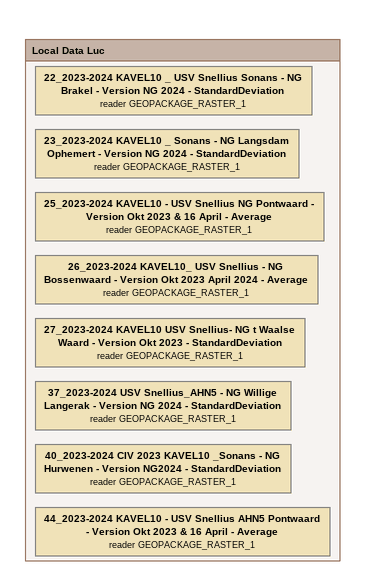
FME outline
Bookmark: Local Data Luc
22_2023-2024 KAVEL10 _ USV Snellius Sonans - NG Brakel - Version NG 2024 - StandardDeviation (reader GEOPACKAGE_RASTER_1)
23_2023-2024 KAVEL10 _ Sonans - NG Langsdam Ophemert - Version NG 2024 - StandardDeviation (reader GEOPACKAGE_RASTER_1)
25_2023-2024 KAVEL10 - USV Snellius NG Pontwaard - Version Okt 2023 & 16 April - Average (reader GEOPACKAGE_RASTER_1)
26_2023-2024 KAVEL10_ USV Snellius - NG Bossenwaard - Version Okt 2023 April 2024 - Average (reader GEOPACKAGE_RASTER_1)
27_2023-2024 KAVEL10 USV Snellius- NG t Waalse Waard - Version Okt 2023 - StandardDeviation (reader GEOPACKAGE_RASTER_1)
37_2023-2024 USV Snellius_AHN5 - NG Willige Langerak - Version NG 2024 - StandardDeviation (reader GEOPACKAGE_RASTER_1)
40_2023-2024 CIV 2023 KAVEL10 _Sonans - NG Hurwenen - Version NG2024 - StandardDeviation (reader GEOPACKAGE_RASTER_1)
44_2023-2024 KAVEL10 - USV Snellius AHN5 Pontwaard - Version Okt 2023 & 16 April - Average (reader GEOPACKAGE_RASTER_1)
